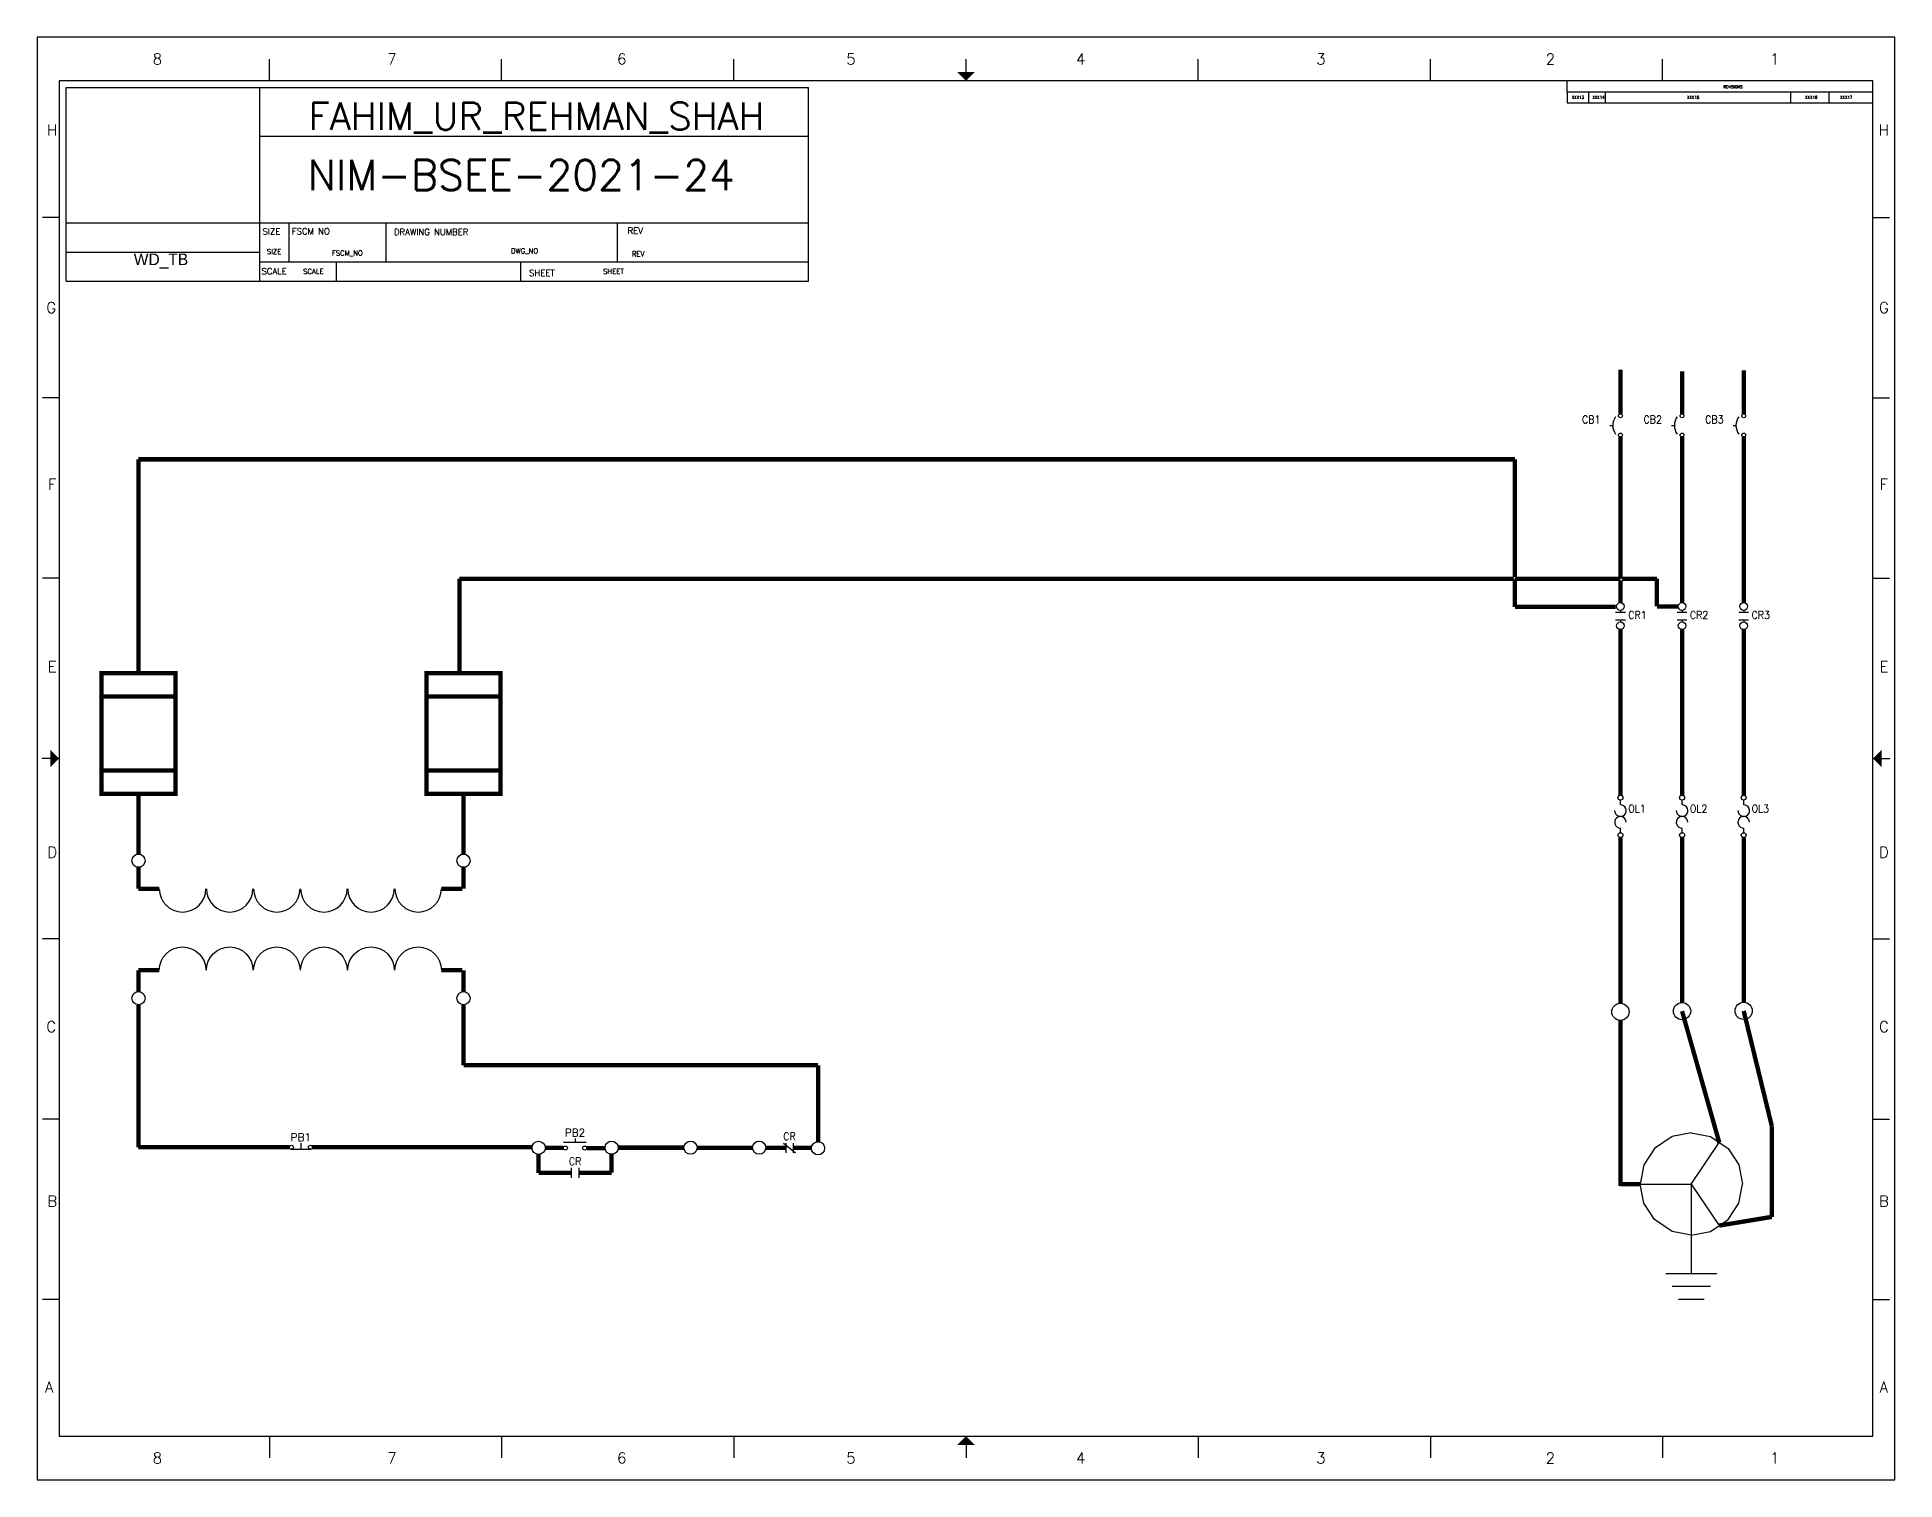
# Model space of a CAD drawing. Header units: inches. Extents: x 0 to 42.5, y 0 to 33.
import ezdxf
from ezdxf.enums import TextEntityAlignment as Align

# ---------------------------------------------------------------- set-up
doc = ezdxf.new("R2010")
doc.units = ezdxf.units.IN
doc.header["$LTSCALE"] = 1.5
doc.header["$MEASUREMENT"] = 0
for name, color, linetype in [('GRY_20AWG', 9, 'Continuous'), ('SYMS', 7, 'Continuous'), ('TAGS', 51, 'Continuous'), ('TB_LABELS', 1, 'Continuous'), ('Title Block', 7, 'Continuous'), ('Viewport', 7, 'Continuous')]:
    doc.layers.add(name, color=color, linetype=linetype)
doc.styles.add('Roman', font='romans')
doc.styles.add('WD', font='romans.shx')

# ---------------------------------------------------------------- blocks, each defined once
blk = doc.blocks.new('ANSI_border_E')
for p, q in [((0, 33), (0, 0)), ((42.5, 33), (0, 33)), ((42.5, 0), (42.5, 33)), ((5.312, 32), (5.312, 32.5)), ((10.625, 32), (10.625, 32.5)), ((15.937, 32), (15.937, 32.5)), ((21.25, 32), (21.25, 32.5)), ((26.562, 32), (26.562, 32.5)), ((31.875, 32), (31.875, 32.5)), ((37.187, 32), (37.187, 32.5)), ((42.5, 32), (42.5, 32.5)), ((0.5, 32), (0.5, 1)), ((42, 32), (0.5, 32)), ((35, 31.75), (35, 32)), ((42, 1), (42, 32)), ((0.5, 28.875), (0.125, 28.875)), ((42, 28.875), (42.375, 28.875)), ((0.5, 24.75), (0.125, 24.75)), ((42, 24.75), (42.375, 24.75)), ((0.5, 20.625), (0.125, 20.625)), ((42, 20.625), (42.375, 20.625)), ((0.5, 16.5), (0.125, 16.5)), ((42, 16.5), (42.375, 16.5)), ((0.5, 12.375), (0.125, 12.375)), ((42, 12.375), (42.375, 12.375)), ((0.5, 8.25), (0.125, 8.25)), ((42, 8.25), (42.375, 8.25)), ((0.5, 4.125), (0.125, 4.125)), ((42, 4.125), (42.375, 4.125)), ((0.5, 1), (42, 1)), ((5.312, 1), (5.312, 0.5)), ((10.625, 1), (10.625, 0.5)), ((15.937, 1), (15.937, 0.5)), ((21.25, 1), (21.25, 0.5)), ((26.562, 1), (26.562, 0.5)), ((31.875, 1), (31.875, 0.5)), ((37.187, 1), (37.187, 0.5)), ((42.5, 0.5), (42.5, 1)), ((0, 0), (42.5, 0))]:
    blk.add_line(p, q)
at = {"const_width": 0.02}
for points in [[(21.25, 32.4), (21.25, 32.2)], [(0.1, 16.5), (0.3, 16.5)], [(42.4, 16.5), (42.2, 16.5)], [(21.25, 0.6), (21.25, 0.8)], [(21.25, 0.6), (21.25, 0.8)]]:
    blk.add_lwpolyline(points, dxfattribs=at)
for points in [[(21.05, 32.2), (21.45, 32.2), (21.25, 32)], [(0.3, 16.3), (0.3, 16.7), (0.5, 16.5)], [(42.2, 16.3), (42.2, 16.7), (42, 16.5)], [(21.05, 0.8), (21.45, 0.8), (21.25, 1)]]:
    blk.add_solid(points)
at = {"layer": 'Title Block'}
blk.add_line((35, 31.75), (42, 31.75), dxfattribs=at)
at = {"style": 'Roman'}
for s, p in [('8', (2.75, 32.5)), ('7', (8.119, 32.5)), ('6', (13.375, 32.5)), ('5', (18.619, 32.5)), ('4', (23.875, 32.5)), ('3', (29.369, 32.5)), ('2', (34.619, 32.5)), ('1', (39.75, 32.5)), ('H', (0.345, 30.875)), ('H', (42.25, 30.875)), ('G', (0.321, 26.814)), ('G', (42.25, 26.814)), ('F', (0.345, 22.771)), ('F', (42.25, 22.771)), ('E', (0.345, 18.601)), ('E', (42.25, 18.601)), ('D', (0.345, 14.356)), ('D', (42.25, 14.356)), ('C', (0.321, 10.366)), ('C', (42.25, 10.366)), ('B', (0.345, 6.375)), ('B', (42.25, 6.375)), ('A', (0.274, 2.125)), ('A', (42.25, 2.125)), ('8', (2.75, 0.5)), ('7', (8.119, 0.5)), ('6', (13.375, 0.5)), ('5', (18.619, 0.5)), ('4', (23.875, 0.5)), ('3', (29.369, 0.5)), ('2', (34.619, 0.5)), ('1', (39.75, 0.5))]:
    blk.add_text(s, height=0.25, dxfattribs=at).set_placement(p, align=Align.MIDDLE_CENTER)
blk.add_text('REVISIONS', height=0.065, dxfattribs=at).set_placement((38.575, 31.833))
blk = doc.blocks.new('ANSI_REVblock_E')
for p, q in [((-7, 0), (-7, -0.25)), ((0, -0.25), (0, 0))]:
    blk.add_line(p, q)
at = {"layer": 'Title Block'}
for p, q in [((-7, 0), (0, 0)), ((-6.5, -0.25), (-6.5, 0)), ((-6.12, -0.25), (-6.12, 0)), ((-1.88, -0.25), (-1.88, 0)), ((-1, -0.25), (-1, 0)), ((-7, -0.25), (0, -0.25))]:
    blk.add_line(p, q, dxfattribs=at)
at = {"style": 'WD'}
for tag, p in [('ZONE', (-6.891, -0.16)), ('REV', (-6.42, -0.16)), ('DESCRIPTION', (-4.254, -0.16)), ('DATE', (-1.552, -0.16)), ('APPROVED', (-0.752, -0.16))]:
    blk.add_attdef(tag, p, '', height=0.065, dxfattribs=at)
at = {"flags": 1}
blk.add_attdef('WD_TB', (-5.793, -0.148), '', height=0.065, dxfattribs=at)
blk = doc.blocks.new('*U13')
blk.add_arc((0, 0.266), 0.532, 180, 0)
blk = doc.blocks.new('*U14')
at = {"color": 0, "linetype": 'ByBlock', "lineweight": -2, "transparency": 16777216}
for p in [(0, 0), (1.078, 0), (2.156, 0), (3.233, 0), (4.311, 0), (5.389, 0)]:
    blk.add_blockref('*U13', p, dxfattribs=at)
blk = doc.blocks.new('*U16')
blk.add_arc((0, 0.266), 0.532, 180, 0)
blk = doc.blocks.new('*U17')
at = {"color": 0, "linetype": 'ByBlock', "lineweight": -2, "transparency": 16777216}
for p in [(0, 0), (1.078, 0), (2.156, 0), (3.233, 0), (4.311, 0), (5.389, 0)]:
    blk.add_blockref('*U16', p, dxfattribs=at)
blk = doc.blocks.new('HPB12')
for p, q in [((0, 0.065), (0, -0.033)), ((-0.156, -0.033), (0.156, -0.033))]:
    blk.add_line(p, q)
for centre in [(-0.155, 0), (0.155, 0)]:
    blk.add_circle(centre, 0.0322)
at = {"style": 'WD', "width": 0.7}
for tag, p in [('INST', (0, 0.738)), ('LOC', (0, 0.568)), ('DESC1', (0, 0.412)), ('DESC2', (0, 0.255)), ('XREF', (0, -0.232))]:
    blk.add_attdef(tag, text='', height=0.125, dxfattribs=at).set_placement(p, align=Align.CENTER)
at = {"style": 'WD'}
blk.add_attdef('TAG1', text='', height=0.125, dxfattribs=at).set_placement((0, 0.099), align=Align.CENTER)
for tag, p, height, flags in [('X4TERM01', (-0.188, 0), 0.0125, 1), ('FAMILY', (0.054, 0.058), 0.01, 9), ('CONTACT', (0.054, 0.042), 0.01, 9), ('X1TERM02', (0.188, 0), 0.0125, 1)]:
    blk.add_attdef(tag, p, '', height=height, dxfattribs=dict(at, flags=flags))
for tag, p in [('X2LINK', (0, 0.125)), ('X8LINK', (0, -0.094))]:
    blk.add_attdef(tag, p, '', height=0.01, dxfattribs=at)
at = {"linetype": 'Continuous', "style": 'WD', "flags": 9}
for tag, p in [('MFG', (0.076, -0.006)), ('CAT', (0.076, 0.017)), ('ASSYCODE', (0.076, -0.022))]:
    blk.add_attdef(tag, text='', height=0.01, dxfattribs=at).set_placement(p, align=Align.CENTER)
at = {"linetype": 'Continuous', "style": 'WD', "flags": 8}
blk.add_attdef('TERM01', text='', height=0.125, dxfattribs=at).set_placement((-0.25, -0.031), align=Align.TOP_RIGHT)
blk.add_attdef('TERM02', text='', height=0.125, dxfattribs=at).set_placement((0.25, -0.031), align=Align.TOP_LEFT)
blk = doc.blocks.new('HPB11')
for p, q in [((-0.185, 0.094), (0.18, 0.094)), ((0, 0.156), (0, 0.094))]:
    blk.add_line(p, q)
for centre in [(-0.155, 0), (0.155, 0)]:
    blk.add_circle(centre, 0.0322)
at = {"style": 'WD', "width": 0.7}
for tag, p in [('INST', (0, 0.826)), ('DESC1', (0, 0.5)), ('LOC', (0, 0.656)), ('DESC2', (0, 0.344)), ('XREF', (0, -0.219))]:
    blk.add_attdef(tag, text='', height=0.125, dxfattribs=at).set_placement(p, align=Align.CENTER)
at = {"style": 'WD'}
blk.add_attdef('TAG1', text='', height=0.125, dxfattribs=at).set_placement((0, 0.188), align=Align.CENTER)
for tag, p, flags in [('X4TERM01', (-0.188, 0), 1), ('X1TERM02', (0.188, 0), 1), ('FAMILY', (0.205, 0.152), 9), ('CONTACT', (0.205, 0.136), 1)]:
    blk.add_attdef(tag, p, '', height=0.01, dxfattribs=dict(at, flags=flags))
for tag, p in [('X2LINK', (0, 0.219)), ('X8LINK', (0, 0))]:
    blk.add_attdef(tag, p, '', height=0.01, dxfattribs=at)
at = {"linetype": 'Continuous', "style": 'WD', "flags": 9}
for tag, p in [('ASSYCODE', (0.23, 0.071)), ('MFG', (0.228, 0.089)), ('CAT', (0.23, 0.108))]:
    blk.add_attdef(tag, text='', height=0.01, dxfattribs=at).set_placement(p, align=Align.CENTER)
at = {"linetype": 'Continuous', "style": 'WD', "flags": 8}
blk.add_attdef('TERM01', text='', height=0.125, dxfattribs=at).set_placement((-0.25, -0.031), align=Align.TOP_RIGHT)
blk.add_attdef('TERM02', text='', height=0.125, dxfattribs=at).set_placement((0.25, -0.031), align=Align.TOP_LEFT)
blk = doc.blocks.new('HCR21')
at = {"linetype": 'Continuous'}
for p, q in [((-0.062, 0.08), (-0.062, -0.08)), ((0.062, 0.08), (0.062, -0.08))]:
    blk.add_line(p, q, dxfattribs=at)
at = {"style": 'WD'}
for tag, width, p in [('INST', 0.7, (0, 0.451)), ('LOC', 0.7, (0, 0.281)), ('TAG2', 0.9, (0, 0.125)), ('XREF', 0.7, (0, -0.297)), ('DESC1', 0.7, (0, -0.449)), ('DESC2', 0.7, (0, -0.597)), ('DESC3', 0.7, (0, -0.744))]:
    blk.add_attdef(tag, text='', height=0.125, dxfattribs=dict(at, width=width)).set_placement(p, align=Align.CENTER)
for tag, p, height, flags in [('X4TERM01', (-0.062, 0), 0.0125, 1), ('X1TERM02', (0.062, 0), 0.0125, 1), ('FAMILY', (0.097, 0.053), 0.01, 9), ('CONTACT', (0.097, 0.036), 0.01, 1)]:
    blk.add_attdef(tag, p, '', height=height, dxfattribs=dict(at, flags=flags))
for tag, p in [('X2LINK', (0, 0.125)), ('X8LINK', (0, -0.125))]:
    blk.add_attdef(tag, p, '', height=0.01, dxfattribs=at)
at = {"linetype": 'Continuous', "style": 'WD', "flags": 8}
blk.add_attdef('TERM01', text='', height=0.125, dxfattribs=at).set_placement((-0.125, -0.016), align=Align.TOP_RIGHT)
blk.add_attdef('TERM02', text='', height=0.125, dxfattribs=at).set_placement((0.125, -0.016), align=Align.TOP_LEFT)
blk = doc.blocks.new('HCR22')
at = {"linetype": 'Continuous'}
for p, q in [((-0.1, 0.08), (0.1, -0.08)), ((-0.062, 0.08), (-0.062, -0.08)), ((0.062, 0.08), (0.062, -0.08))]:
    blk.add_line(p, q, dxfattribs=at)
at = {"style": 'WD'}
for tag, width, p in [('INST', 0.7, (0, 0.451)), ('LOC', 0.7, (0, 0.281)), ('TAG2', 0.9, (0, 0.125)), ('XREF', 0.7, (0, -0.297)), ('DESC1', 0.7, (0, -0.449)), ('DESC2', 0.7, (0, -0.597)), ('DESC3', 0.7, (0, -0.744))]:
    blk.add_attdef(tag, text='', height=0.125, dxfattribs=dict(at, width=width)).set_placement(p, align=Align.CENTER)
for tag, p, height, flags in [('X4TERM01', (-0.062, 0), 0.0125, 1), ('X1TERM02', (0.062, 0), 0.0125, 1), ('FAMILY', (0.097, 0.036), 0.01, 9), ('CONTACT', (0.097, 0.02), 0.01, 1)]:
    blk.add_attdef(tag, p, '', height=height, dxfattribs=dict(at, flags=flags))
for tag, p in [('X2LINK', (0, 0.125)), ('X8LINK', (0, -0.125))]:
    blk.add_attdef(tag, p, '', height=0.01, dxfattribs=at)
at = {"linetype": 'Continuous', "style": 'WD', "flags": 8}
blk.add_attdef('TERM01', text='', height=0.125, dxfattribs=at).set_placement((-0.125, -0.016), align=Align.TOP_RIGHT)
blk.add_attdef('TERM02', text='', height=0.125, dxfattribs=at).set_placement((0.125, -0.016), align=Align.TOP_LEFT)
blk = doc.blocks.new('VCB1')
blk.add_line((-0.171, 0), (-0.125, 0))
for centre in [(0, 0.156), (0, -0.156)]:
    blk.add_circle(centre, 0.0312)
blk.add_arc((0.109, 0), 0.234, 143.1301, 216.8699)
at = {"style": 'WD'}
for tag, height, flags, p in [('TERM01', 0.125, 8, (-0.055, 0.207)), ('CONTACT', 0.01, 9, (-0.129, -0.129)), ('FAMILY', 0.01, 9, (-0.142, -0.036)), ('MFG', 0.01, 9, (-0.142, -0.088)), ('CAT', 0.01, 9, (-0.142, -0.073))]:
    blk.add_attdef(tag, text='', height=height, dxfattribs=dict(at, flags=flags)).set_placement(p, align=Align.RIGHT)
for tag, width, p in [('INST', 0.7, (-0.328, 0.406)), ('LOC', 0.7, (-0.328, 0.219)), ('TAG1', 0.9, (-0.326, 0.033)), ('RATING1', 0.7, (-0.328, -0.156)), ('DESC1', 0.7, (-0.324, -0.344)), ('DESC2', 0.7, (-0.324, -0.531))]:
    blk.add_attdef(tag, text='', height=0.125, dxfattribs=dict(at, width=width)).set_placement(p, align=Align.RIGHT)
for tag, p in [('X4LINK', (-0.266, 0)), ('X1LINK', (0, 0))]:
    blk.add_attdef(tag, p, '', height=0.01, dxfattribs=at)
at = {"style": 'WD', "flags": 1}
for tag, p in [('X2TERM01', (0, 0.188)), ('X8TERM02', (0, -0.188))]:
    blk.add_attdef(tag, p, '', height=0.0125, dxfattribs=at)
at = {"style": 'WD', "width": 0.7}
blk.add_attdef('XREF', (0.188, -0.062), '', height=0.125, dxfattribs=at)
at = {"style": 'WD', "flags": 8}
blk.add_attdef('TERM02', text='', height=0.125, dxfattribs=at).set_placement((-0.041, -0.213), align=Align.TOP_RIGHT)
at = {"style": 'WD', "flags": 9}
blk.add_attdef('ASSYCODE', text='', height=0.01, dxfattribs=at).set_placement((-0.153, -0.106), align=Align.CENTER)
blk = doc.blocks.new('VOL1')
for p, q in [((0, 0.188), (0, 0.264)), ((0, -0.264), (0, -0.188))]:
    blk.add_line(p, q)
at = {"linetype": 'Continuous'}
for centre in [(0, 0.304), (0, -0.304)]:
    blk.add_circle(centre, 0.04, dxfattribs=at)
for centre, start, end in [((0, 0.094), 180, 90.001), ((0, -0.094), 0.001, 270.002)]:
    blk.add_arc(centre, 0.0938, start, end)
at = {"linetype": 'Continuous', "style": 'WD', "flags": 8}
blk.add_attdef('TERM01', text='', height=0.125, dxfattribs=at).set_placement((-0.055, 0.363), align=Align.RIGHT)
at = {"color": 7, "style": 'WD', "flags": 1}
for tag, p in [('X2TERM01', (0, 0.344)), ('X8TERM02', (0, -0.344))]:
    blk.add_attdef(tag, p, '', height=0.0125, dxfattribs=at)
at = {"style": 'WD'}
for tag, p, width in [('INST', (0.219, 0.39), 0.7), ('LOC', (0.219, 0.221), 0.7), ('TAG1', (0.127, 0.064), 0.9), ('DESC1', (0.129, -0.092), 0.7), ('DESC2', (0.129, -0.248), 0.7), ('RATING1', (0.156, -0.404), 0.7)]:
    blk.add_attdef(tag, p, '', height=0.125, dxfattribs=dict(at, width=width))
at = {"color": 7, "style": 'WD'}
for tag, p in [('X4LINK', (-0.141, 0)), ('X1LINK', (0.125, 0))]:
    blk.add_attdef(tag, p, '', height=0.01, dxfattribs=at)
at = {"style": 'WD', "flags": 9}
blk.add_attdef('FAMILY', (-0.216, -0.158), '', height=0.01, rotation=90, dxfattribs=at)
at = {"linetype": 'Continuous', "style": 'WD', "flags": 9}
for tag, p in [('CAT', (-0.172, -0.133)), ('MFG', (-0.153, -0.135)), ('ASSYCODE', (-0.127, -0.144))]:
    blk.add_attdef(tag, text='', height=0.01, rotation=90, dxfattribs=at).set_placement(p, align=Align.CENTER)
at = {"linetype": 'Continuous', "style": 'WD', "flags": 8}
blk.add_attdef('TERM02', text='', height=0.125, dxfattribs=at).set_placement((-0.041, -0.37), align=Align.TOP_RIGHT)
blk = doc.blocks.new('VCR21T')
at = {"linetype": 'Continuous'}
for p, q in [((-0.08, 0.062), (0.08, 0.062)), ((-0.08, -0.062), (0.08, -0.062))]:
    blk.add_line(p, q, dxfattribs=at)
for p, q in [((0, 0.094), (0, 0.062)), ((0, -0.062), (0, -0.094))]:
    blk.add_line(p, q)
for centre in [(0, 0.156), (0, -0.156)]:
    blk.add_circle(centre, 0.0625)
at = {"style": 'WD'}
for tag, p, width in [('INST', (0.125, 0.266), 0.7), ('TAG2', (0.127, -0.045), 0.9), ('LOC', (0.125, 0.109), 0.7), ('XREF', (0.129, -0.199), 0.7), ('DESC1', (0.129, -0.351), 0.7), ('DESC2', (0.129, -0.499), 0.7), ('DESC3', (0.129, -0.646), 0.7)]:
    blk.add_attdef(tag, p, '', height=0.125, dxfattribs=dict(at, width=width))
for tag, p, height, flags in [('FAMILY', (-0.181, 0.003), 0.01, 9), ('X2TERM01', (0, 0.219), 0.0125, 1), ('CONTACT', (-0.181, -0.014), 0.01, 1), ('X8TERM02', (0, -0.219), 0.0125, 1)]:
    blk.add_attdef(tag, p, '', height=height, dxfattribs=dict(at, flags=flags))
at = {"color": 7, "style": 'WD'}
for tag, p in [('X4LINK', (-0.141, 0)), ('X1LINK', (0.125, 0))]:
    blk.add_attdef(tag, p, '', height=0.01, dxfattribs=at)
at = {"linetype": 'Continuous', "style": 'WD', "width": 0.8, "flags": 8}
for tag, p in [('TERM01', (0, 0.156)), ('TERM02', (0, -0.156))]:
    blk.add_attdef(tag, text='', height=0.0625, dxfattribs=at).set_placement(p, align=Align.MIDDLE_CENTER)
blk = doc.blocks.new('Motor - 3-Phase WYE Grounded')
for p, q in [((-0.138932, 0.143868), (-0.074922, 0.185436)), ((-0.074922, 0.185436), (0, 0.199999)), ((0.074921, 0.185436), (0, 0.199999)), ((0.138931, 0.143868), (0.074921, 0.185436)), ((-0.2, 0), (-0.185437, 0.074921)), ((-0.185437, 0.074921), (-0.138932, 0.143868)), ((0, 0), (-0.162185, 0.109394)), ((0, 0), (0.162184, 0.109394)), ((0.185436, 0.074921), (0.138931, 0.143868)), ((0.199999, 0), (0.185436, 0.074921)), ((0.349999, -0.1), (0.349999, 0.1)), ((0.4, 0.075), (0.4, -0.075)), ((0, -0.2), (0, 0)), ((0, 0), (0.349999, 0)), ((0.449999, -0.05), (0.449999, 0.05)), ((-0.2, -0.000001), (-0.185437, -0.074922)), ((0.199999, -0.000001), (0.185436, -0.074922)), ((-0.185437, -0.074922), (-0.138932, -0.143869)), ((-0.138932, -0.143869), (-0.074922, -0.185437)), ((0.138931, -0.143869), (0.074921, -0.185437)), ((0.185436, -0.074922), (0.138931, -0.143869)), ((-0.074922, -0.185437), (0, -0.2)), ((0.074921, -0.185437), (0, -0.2))]:
    blk.add_line(p, q)

msp = doc.modelspace()

# ---------------------------------------------------------------- linework, layer by layer
for points in [[(17.644, 27.42), (17.644, 31.851)], [(0.66, 27.42), (17.644, 27.42)]]:
    msp.add_lwpolyline(points)
at = {"color": 18, "true_color": 0x000000, "const_width": 0.1}
for points in [[(36.222, 24.383), (36.222, 25.394)], [(37.632, 24.383), (37.632, 25.353)], [(39.042, 24.383), (39.042, 25.38)], [(33.807, 23.343), (33.807, 20.622)], [(33.778, 20.613), (33.789, 20.613)], [(33.807, 20.584), (33.807, 19.967)], [(33.844, 20.613), (33.828, 20.613)], [(33.908, 20.613), (33.844, 20.613)], [(33.908, 20.613), (36.218, 20.613)], [(36.222, 20.623), (36.222, 20.618)], [(36.222, 20.607), (36.222, 20.612)], [(36.228, 20.613), (37.055, 20.613)], [(37.055, 20.613), (37.055, 19.977)], [(33.807, 19.967), (36.11, 19.967)], [(37.055, 19.977), (37.544, 19.977)], [(38.483, 7.714), (37.632, 10.721)], [(39.042, 10.727), (39.686, 8.089)], [(39.686, 8.089), (39.686, 6.015)]]:
    msp.add_lwpolyline(points, dxfattribs=at)
at = {"const_width": 0.1}
for points in [[(2.318, 23.343), (2.318, 18.45)], [(2.318, 23.343), (33.807, 23.343)], [(9.661, 20.613), (9.661, 18.45)], [(9.661, 20.613), (33.778, 20.613)], [(1.472, 18.45), (3.165, 18.45)], [(1.472, 18.45), (1.472, 18.45)], [(1.472, 18.45), (3.165, 18.45)], [(1.472, 18.45), (1.472, 18.45)], [(1.472, 18.45), (1.472, 18.45)], [(8.908, 18.45), (10.601, 18.45)], [(8.908, 18.45), (8.908, 18.45)], [(8.908, 18.45), (10.601, 18.45)], [(8.908, 18.45), (8.908, 18.45)], [(8.908, 18.45), (8.908, 18.45)], [(1.472, 17.918), (3.165, 17.918)], [(8.908, 17.918), (10.601, 17.918)], [(1.472, 16.227), (3.165, 16.227)], [(8.908, 16.227), (10.601, 16.227)], [(1.472, 15.695), (3.165, 15.695)], [(2.318, 15.695), (2.318, 14.313)], [(8.908, 15.695), (10.601, 15.695)], [(9.755, 15.695), (9.755, 14.313)], [(2.318, 14.011), (2.318, 13.52)], [(9.755, 14.011), (9.755, 13.52)], [(2.318, 13.52), (2.796, 13.52)], [(9.248, 13.52), (9.725, 13.52)], [(2.318, 11.658), (2.796, 11.658)], [(2.318, 11.167), (2.318, 11.658)], [(9.248, 11.658), (9.725, 11.658)], [(9.755, 11.167), (9.755, 11.658)], [(2.318, 9.483), (2.318, 10.865)], [(2.318, 9.483), (2.318, 10.865)], [(9.755, 9.483), (9.755, 10.865)], [(2.318, 9.483), (2.318, 7.607)], [(17.865, 9.483), (9.755, 9.483)], [(17.865, 7.734), (17.865, 9.483)], [(2.318, 7.607), (5.769, 7.607)], [(6.298, 7.607), (9.749, 7.607)], [(9.749, 7.607), (11.322, 7.607)], [(11.473, 7.443), (11.473, 7.02)], [(11.624, 7.594), (12.041, 7.594)], [(12.569, 7.589), (12.992, 7.589)], [(13.143, 7.447), (13.143, 7.024)], [(13.294, 7.598), (14.803, 7.598)], [(15.1, 7.597), (16.367, 7.597)], [(16.669, 7.597), (17.124, 7.597)], [(17.3, 7.592), (17.718, 7.592)], [(11.473, 7.02), (12.22, 7.024)], [(12.396, 7.02), (13.143, 7.024)], [(36.673, 6.765), (36.222, 6.765)], [(39.686, 6.015), (38.483, 5.816)]]:
    msp.add_lwpolyline(points, dxfattribs=at)
at = {"color": 18, "true_color": 0x000000, "const_width": 0.1}
for points in [[(33.789, 20.613, 0.732914), (33.828, 20.613)], [(33.807, 20.584, 0.527941), (33.807, 20.622)], [(36.228, 20.613, 0.882698), (36.218, 20.613)], [(36.222, 20.618, 0.715781), (36.222, 20.612)]]:
    msp.add_lwpolyline(points, format="xyb", dxfattribs=at)
at = {"const_width": 0.1}
for points in [[(1.472, 18.45), (3.165, 18.45), (3.165, 15.695), (1.472, 15.695)], [(8.908, 18.45), (10.601, 18.45), (10.601, 15.695), (8.908, 15.695)]]:
    msp.add_lwpolyline(points, close=True, dxfattribs=at)
for centre in [(2.318, 14.162), (9.755, 14.162), (2.318, 11.016), (9.755, 11.016), (11.473, 7.594), (13.143, 7.598), (14.949, 7.597), (16.518, 7.597), (17.865, 7.583)]:
    msp.add_circle(centre, 0.151)
at = {"color": 18, "true_color": 0x000000}
for centre in [(36.222, 10.705), (37.632, 10.721), (39.042, 10.727)]:
    msp.add_circle(centre, 0.197, dxfattribs=at)
at = {"layer": 'GRY_20AWG', "color": 18, "true_color": 0x000000, "const_width": 0.1}
for points in [[(36.222, 20.623), (36.222, 23.855)], [(37.632, 20.065), (37.632, 23.855)], [(39.042, 20.065), (39.042, 23.855)], [(36.222, 20.065), (36.222, 20.607)], [(36.222, 15.659), (36.222, 19.449)], [(37.632, 15.659), (37.632, 19.449)], [(39.042, 15.659), (39.042, 19.449)], [(36.222, 10.903), (36.222, 14.69)], [(37.632, 10.919), (37.632, 14.69)], [(39.042, 10.925), (39.042, 14.69)], [(36.222, 6.721), (36.222, 10.508)]]:
    msp.add_lwpolyline(points, dxfattribs=at)
at = {"layer": 'Title Block'}
for points in [[(0.66, 27.42), (0.66, 31.851)], [(0.66, 31.851), (17.644, 31.851)], [(5.092, 27.42), (5.092, 31.851)], [(5.092, 30.735), (17.644, 30.735)], [(0.66, 28.75), (17.644, 28.75)], [(5.765, 27.863), (5.765, 28.75)], [(7.981, 27.863), (7.981, 28.75)], [(13.28, 27.863), (13.28, 28.75)], [(0.66, 28.085), (5.092, 28.085)], [(5.092, 27.863), (17.644, 27.863)], [(6.846, 27.42), (6.846, 27.863)], [(11.065, 27.42), (11.065, 27.863)]]:
    msp.add_lwpolyline(points, dxfattribs=at)

# ---------------------------------------------------------------- block references
msp.add_blockref('ANSI_REVblock_E', (42, 31.75)).add_auto_attribs({'ZONE': 'XXX13', 'REV': 'XXX14', 'DESCRIPTION': 'XXX15', 'DATE': 'XXX16', 'APPROVED': 'XXX17'})
msp.add_blockref('*U14', (3.327, 13.254))
at = {"extrusion": (0, 0, -1), "zscale": -1, "rotation": 180}
msp.add_blockref('*U17', (-3.327, 11.924), dxfattribs=at)
at = {"color": 18, "true_color": 0x000000, "xscale": 5.852328834649413, "yscale": 5.852328834649413, "zscale": 5.852328834649413, "rotation": 270}
msp.add_blockref('Motor - 3-Phase WYE Grounded', (37.843, 6.765), dxfattribs=at)
at = {"layer": 'SYMS', "color": 18, "true_color": 0x000000}
ref = msp.add_blockref('VCB1', (36.222, 24.119), dxfattribs=dict(at, xscale=1.409870418887801, yscale=1.409870418887801, zscale=1.409870418887801))
ref.add_attrib('TAG1', 'CB1', dxfattribs={"layer": 'TAGS', "height": 0.1762, "style": 'WD', "width": 0.9}).set_placement((35.763, 24.166), align=Align.RIGHT)
ref = msp.add_blockref('VCB1', (37.632, 24.119), dxfattribs=dict(at, xscale=1.409870418887801, yscale=1.409870418887801, zscale=1.409870418887801))
ref.add_attrib('TAG1', 'CB2', dxfattribs={"layer": 'TAGS', "height": 0.1762, "style": 'WD', "width": 0.9}).set_placement((37.172, 24.166), align=Align.RIGHT)
ref = msp.add_blockref('VCB1', (39.042, 24.119), dxfattribs=dict(at, xscale=1.409870418887801, yscale=1.409870418887801, zscale=1.409870418887801))
ref.add_attrib('TAG1', 'CB3', dxfattribs={"layer": 'TAGS', "height": 0.1762, "style": 'WD', "width": 0.9}).set_placement((38.582, 24.166), align=Align.RIGHT)
ref = msp.add_blockref('VCR21T', (36.222, 19.757), dxfattribs=dict(at, xscale=1.409870418887801, yscale=1.409870418887801, zscale=1.409870418887801))
ref.add_attrib('TAG2', 'CR1', (36.401, 19.693), dxfattribs={"layer": 'TAGS', "height": 0.1762, "style": 'WD', "width": 0.9})
ref = msp.add_blockref('VCR21T', (37.632, 19.757), dxfattribs=dict(at, xscale=1.409870418887801, yscale=1.409870418887801, zscale=1.409870418887801))
ref.add_attrib('TAG2', 'CR2', (37.811, 19.693), dxfattribs={"layer": 'TAGS', "height": 0.1762, "style": 'WD', "width": 0.9})
ref = msp.add_blockref('VCR21T', (39.042, 19.757), dxfattribs=dict(at, xscale=1.409870418887801, yscale=1.409870418887801, zscale=1.409870418887801))
ref.add_attrib('TAG2', 'CR3', (39.221, 19.693), dxfattribs={"layer": 'TAGS', "height": 0.1762, "style": 'WD', "width": 0.9})
ref = msp.add_blockref('VOL1', (36.222, 15.175), dxfattribs=dict(at, xscale=1.409870418887801, yscale=1.409870418887801, zscale=1.409870418887801))
ref.add_attrib('TAG1', 'OL1', (36.401, 15.265), dxfattribs={"layer": 'TAGS', "height": 0.1762, "style": 'WD', "width": 0.9})
ref = msp.add_blockref('VOL1', (37.632, 15.175), dxfattribs=dict(at, xscale=1.409870418887801, yscale=1.409870418887801, zscale=1.409870418887801))
ref.add_attrib('TAG1', 'OL2', (37.811, 15.265), dxfattribs={"layer": 'TAGS', "height": 0.1762, "style": 'WD', "width": 0.9})
ref = msp.add_blockref('VOL1', (39.042, 15.175), dxfattribs=dict(at, xscale=1.409870418887801, yscale=1.409870418887801, zscale=1.409870418887801))
ref.add_attrib('TAG1', 'OL3', (39.221, 15.265), dxfattribs={"layer": 'TAGS', "height": 0.1762, "style": 'WD', "width": 0.9})
at = {"layer": 'SYMS'}
ref = msp.add_blockref('HPB12', (6.034, 7.607), dxfattribs=dict(at, xscale=1.409870418887801, yscale=1.409870418887801, zscale=1.409870418887801))
ref.add_attrib('TAG1', 'PB1', dxfattribs={"layer": 'TAGS', "height": 0.1762, "style": 'WD'}).set_placement((6.034, 7.747), align=Align.CENTER)
ref = msp.add_blockref('HPB11', (12.305, 7.589), dxfattribs=dict(at, xscale=1.409870418887801, yscale=1.409870418887801, zscale=1.409870418887801))
ref.add_attrib('TAG1', 'PB2', dxfattribs={"layer": 'TAGS', "height": 0.1762, "style": 'WD'}).set_placement((12.305, 7.853), align=Align.CENTER)
ref = msp.add_blockref('HCR22', (17.212, 7.592), dxfattribs=dict(at, xscale=1.409870418887801, yscale=1.409870418887801, zscale=1.409870418887801))
ref.add_attrib('TAG2', 'CR', dxfattribs={"layer": 'TAGS', "height": 0.1762, "style": 'WD', "width": 0.9}).set_placement((17.212, 7.768), align=Align.CENTER)
ref = msp.add_blockref('HCR21', (12.308, 7.022), dxfattribs=dict(at, xscale=1.409870418887801, yscale=1.409870418887801, zscale=1.409870418887801))
ref.add_attrib('TAG2', 'CR', dxfattribs={"layer": 'TAGS', "height": 0.1762, "style": 'WD', "width": 0.9}).set_placement((12.308, 7.198), align=Align.CENTER)
at = {"layer": 'Viewport'}
msp.add_blockref('ANSI_border_E', (0, 0), dxfattribs=at)

# ---------------------------------------------------------------- texts
at = {"style": 'WD'}
for tag, text, height, p in [('FAHIM_UR_REHMAN_SHAH', 'PROJDESC', 0.6255, (11.42, 30.88)), ('NIM-BSEE-2021-24', 'TITLE1', 0.6889, (11.076, 29.503))]:
    msp.add_attdef(tag, text=text, height=height, dxfattribs=at).set_placement(p, align=Align.CENTER)
at = {"flags": 1}
msp.add_attdef('WD_TB', (2.211, 27.785), 'PROJDESC=LINE1;TITLE1=LINE2;TITLE2=LINE3;SIZE=LINE4;FSCM_NO=LINE5;DWG_NO=LINE6;REV=LINE7;SCALE=LINE8;SHEET=LINE9;USER=LINE10;REVDATE=LINE11;FNAME=LINE12', height=0.265867, dxfattribs=at)
at = {"style": 'WD'}
for tag, p, s in [('SIZE', (5.256, 28.036), 'xxx4'), ('FSCM_NO', (6.742, 28.003), 'xxx5'), ('DWG_NO', (10.84, 28.053), 'xxx6'), ('REV', (13.606, 27.986), 'xxx7'), ('SCALE', (6.084, 27.584), 'xxx8'), ('SHEET', (12.948, 27.584), 'xxx9')]:
    msp.add_attdef(tag, p, s, height=0.1152, dxfattribs=at)
at = {"layer": 'TB_LABELS', "style": 'WD'}
for s, p in [('SIZE', (5.156, 28.625)), ('FSCM NO', (5.827, 28.631)), ('DRAWING NUMBER', (8.163, 28.616)), ('REV', (13.508, 28.643)), ('SCALE', (5.133, 27.717)), ('SHEET', (11.255, 27.678))]:
    msp.add_text(s, height=0.1418, dxfattribs=at).set_placement(p, align=Align.TOP_LEFT)

doc.saveas('drawing.dxf')
